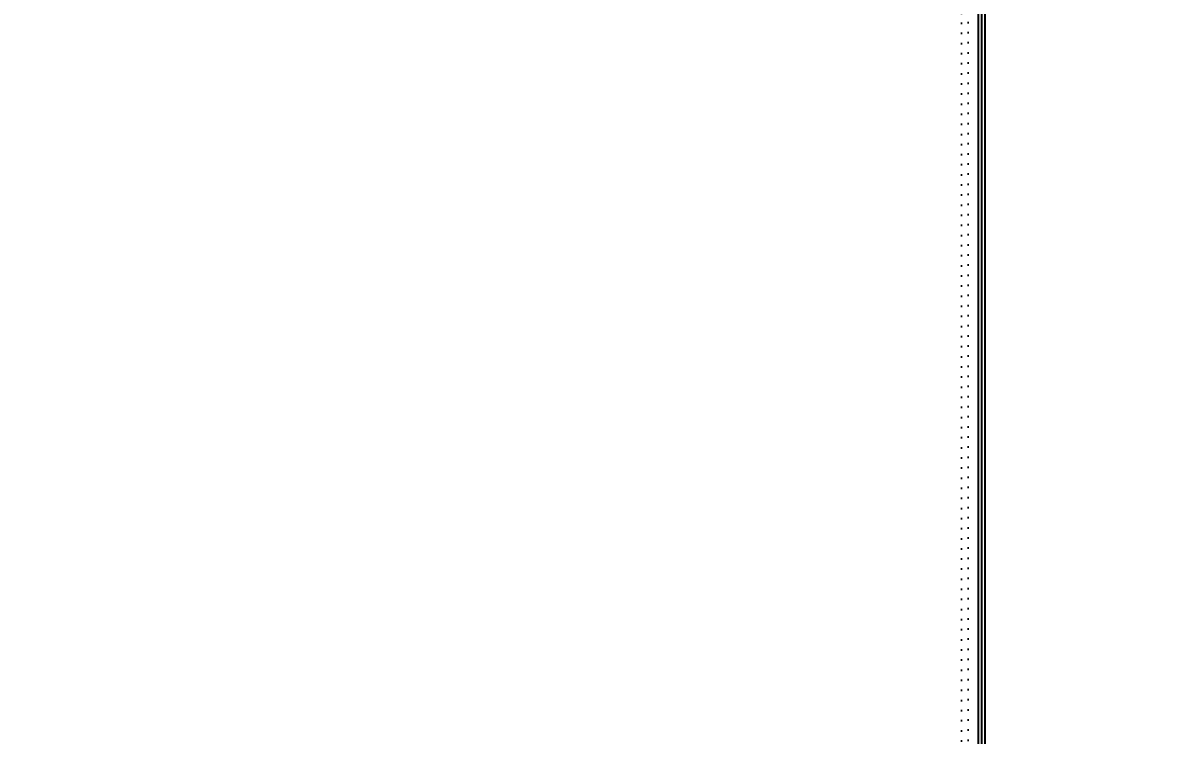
# Model space of a CAD drawing. Extents: x -5598 to 26293, y -3808 to 13850.
# Drawn here: x 8242 to 9098, y 2794 to 3329 of the extents above; entities that cross this region are included whole.
import ezdxf

# ---------------------------------------------------------------- set-up
doc = ezdxf.new("R2010")
doc.units = 0
doc.header["$LTSCALE"] = 100
doc.header["$MEASUREMENT"] = 0
doc.linetypes.add('DOT', pattern=[0.25, 0, -0.25])
doc.layers.add('KA-PEN', color=5, linetype='Continuous')
doc.layers.add('OLCU DIS', color=7, linetype='Continuous')
doc.styles.add('olcu', font='romans.shx', dxfattribs={"width": 0.5})
doc.dimstyles.new('1-200', dxfattribs={"dimtxt": 40, "dimasz": 2, "dimexe": 0, "dimexo": 0, "dimgap": 10, "dimtad": 1, "dimdec": 4, "dimrnd": 0.1, "dimzin": 9, "dimdsep": 46, "dimtxsty": 'olcu', "dimblk1": 'SOL', "dimblk2": 'SAG', "dimsah": 1, "dimcen": 0, "dimse1": 1, "dimse2": 1, "dimclre": 13, "dimadec": 0, "dimazin": 0, "dimtfac": 1, "dimtdec": 4, "dimtix": 1, "dimtmove": 2, "dimatfit": 2, "dimldrblk": 'SOL', "dimfxl": 0, "dimtolj": 1, "dimarcsym": 0})

# ---------------------------------------------------------------- blocks, each defined once
blk = doc.blocks.new('*U260')
at = {"color": 0}
for p, q in [((0, -2.5), (0, 2.5)), ((10, -2.5), (10, 2.5)), ((605, -2.5), (605, 2.5)), ((615, -2.5), (615, 2.5))]:
    blk.add_line(p, q, dxfattribs=at)
for points in [[(0, 2.5), (10, 2.5)], [(10, 0), (605, 0)], [(605, 2.5), (615, 2.5)], [(0, -2.5), (10, -2.5)], [(605, -2.5), (615, -2.5)]]:
    blk.add_lwpolyline(points, dxfattribs=at)
at = {"color": 16}
for points in [[(10, 2.5), (605, 2.5)], [(10, -2.5), (605, -2.5)]]:
    blk.add_lwpolyline(points, dxfattribs=at)
blk = doc.blocks.new('SOL')
at = {"color": 0}
for p, q in [((0, 30), (0, -6.96)), ((7.58, 0), (-6.97, 0))]:
    blk.add_line(p, q, dxfattribs=at)
blk.add_circle((0, 0), 3, dxfattribs=at)
blk = doc.blocks.new('SAG')
at = {"color": 0}
for p, q in [((0, -30), (0, 6.96)), ((7.58, 0), (-6.97, 0))]:
    blk.add_line(p, q, dxfattribs=at)
blk.add_circle((0, 0), 3, dxfattribs=at)
blk = doc.blocks.new('*D332')
at = {"layer": 'OLCU DIS', "color": 0, "lineweight": -2, "transparency": 16777216}
blk.add_line((21268, -935), (-2968, -935), dxfattribs=at)
at = {"layer": 'OLCU DIS', "color": 0, "lineweight": -2, "transparency": 16777216, "xscale": 2, "yscale": 2, "zscale": 2, "rotation": 180}
blk.add_blockref('SAG', (-2970, -935), dxfattribs=at)
at = {"layer": 'OLCU DIS', "color": 0, "lineweight": -2, "transparency": 16777216, "xscale": 2, "yscale": 2, "zscale": 2}
blk.add_blockref('SOL', (21270, -935), dxfattribs=at)
at = {"layer": 'OLCU DIS', "color": 0, "transparency": 16777216, "insert": (9295.64, -905), "char_height": 40, "attachment_point": 5, "style": 'olcu'}
blk.add_mtext('\\A1;24240', dxfattribs=at)

msp = doc.modelspace()

# ---------------------------------------------------------------- linework, layer by layer
at = {"layer": 'KA-PEN', "color": 5, "linetype": 'DOT', "ltscale": 0.3}
msp.add_lwpolyline([(8947.5, 2775.00004), (8952.5, 2775.00004), (8952.5, 3390.00004), (8947.5, 3390.00004)], close=True, dxfattribs=at)

# ---------------------------------------------------------------- block references
at = {"layer": 'KA-PEN', "rotation": 270}
msp.add_blockref('*U260', (8962.5, 3390), dxfattribs=at)

# ---------------------------------------------------------------- dimensions: what is measured, and where the dimension line sits
at = {"layer": 'OLCU DIS', "color": 7}
dim = msp.add_linear_dim(base=(-2970, -935), p1=(21270, -635), p2=(-2970, 7535), dimstyle='1-200', dxfattribs=at)
dim.commit()
dim.dimension.update_dxf_attribs({"geometry": '*D332', "text_midpoint": (9295.63768, -905), "dimtype": 160})

doc.saveas('drawing.dxf')
